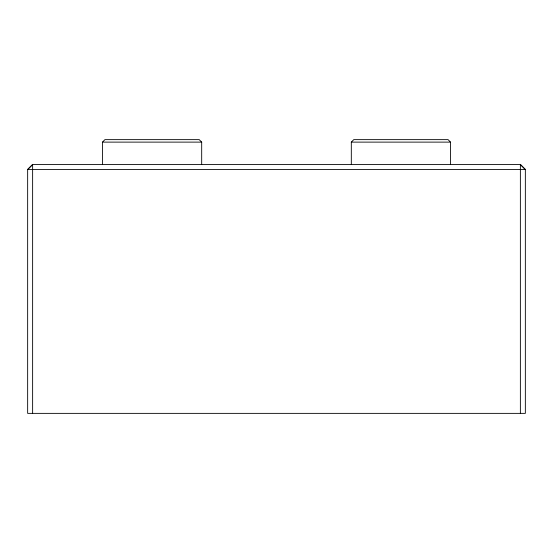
<?xml version="1.0" encoding="UTF-8"?>
<svg xmlns="http://www.w3.org/2000/svg" width="553" height="553" viewBox="0 0 553 553"><rect width="100%" height="100%" fill="white"/><g stroke="black" fill="none" stroke-linecap="round" stroke-linejoin="round"><path stroke-width="0.83" d="M102.464 164.49L102.464 142.121L104.939 139.632L199.211 139.632L201.686 142.121L201.686 164.49M351.314 164.49L351.314 142.121L353.789 139.632L448.061 139.632L450.536 142.121L450.536 164.49M102.464 142.121L201.686 142.121M351.314 142.121L450.536 142.121M520.373 413.368L520.373 164.49L32.627 164.518L27.65 169.494L27.65 413.368L525.35 413.368L525.35 169.494L520.373 164.49L525.35 169.494L27.65 169.494L32.627 164.49L32.627 413.368"/></g></svg>
